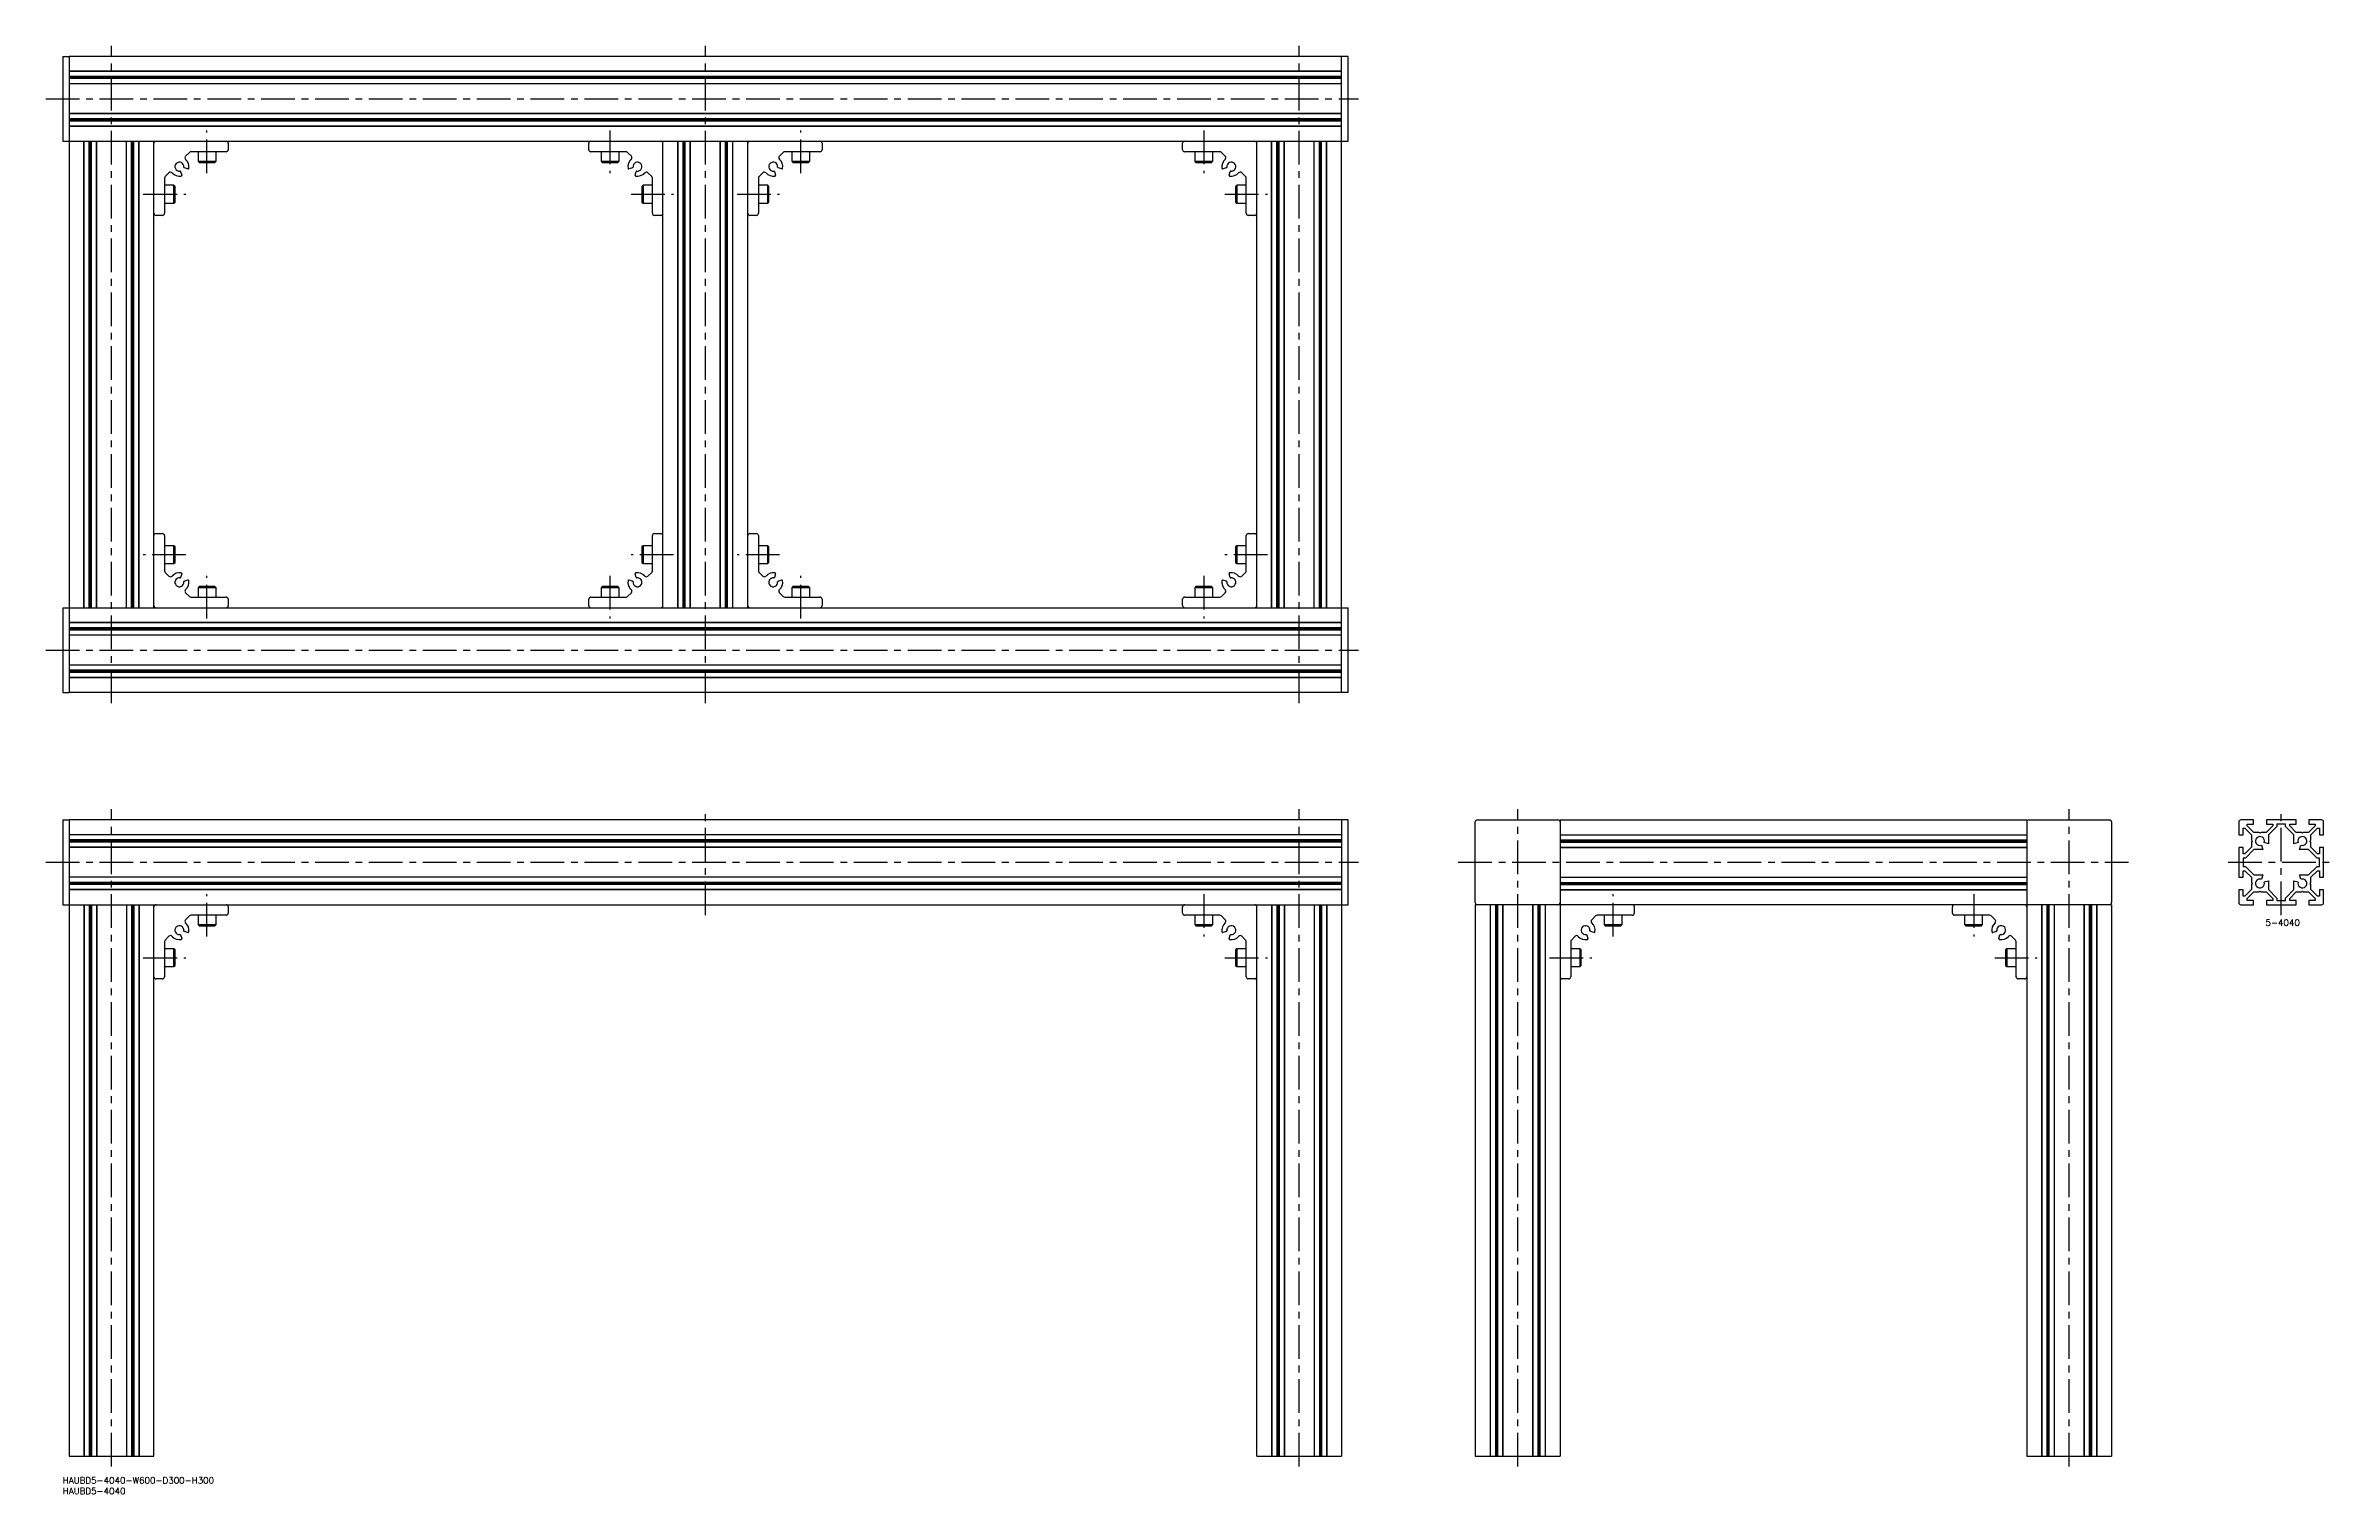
# Model space of a CAD drawing. Extents: x -8 to 1071, y -8 to 675.
import ezdxf

# ---------------------------------------------------------------- set-up
doc = ezdxf.new("R2010")
doc.units = 0
doc.header["$LTSCALE"] = 0.5
doc.linetypes.add('CENTER', pattern=[50.8, 31.75, -6.35, 6.35, -6.35])
for name, color, linetype in [('MSM_CENTER', 1, 'CENTER'), ('MSM_CONTINUOUS', 7, 'CONTINUOUS'), ('MSM_PART_NUMBER', 7, 'CONTINUOUS')]:
    doc.layers.add(name, color=color, linetype=linetype)
doc.styles.get("Standard").update_dxf_attribs({"font": 'txt.shx', "height": 3, "bigfont": 'bigfont.shx'})

# ---------------------------------------------------------------- blocks, each defined once
blk = doc.blocks.new('*U8')
at = {"layer": 'MSM_PART_NUMBER'}
blk.add_text('HAUBD5-4040-W600-D300-H300', height=3, dxfattribs=at).set_placement((0, -3))
blk = doc.blocks.new('*U9')
at = {"layer": 'MSM_PART_NUMBER'}
blk.add_text('HAUBD5-4040', height=3, dxfattribs=at).set_placement((0, -8))
blk = doc.blocks.new('*U10')
at = {"layer": 'MSM_PART_NUMBER'}
blk.add_text('5-4040', height=3, dxfattribs=at).set_placement((1038.6, 260))

msp = doc.modelspace()

# ---------------------------------------------------------------- linework, layer by layer
at = {"layer": 'MSM_CENTER'}
for p, q in [((23, 365), (23, 675)), ((303, 365), (303, 675)), ((583, 365), (583, 675)), ((-8, 650), (611, 650)), ((68, 615), (68, 635)), ((258, 635), (258, 615)), ((348, 615), (348, 635)), ((538, 635), (538, 615)), ((38, 605), (58, 605)), ((268, 605), (288, 605)), ((318, 605), (338, 605)), ((548, 605), (568, 605)), ((58, 435), (38, 435)), ((288, 435), (268, 435)), ((338, 435), (318, 435)), ((568, 435), (548, 435)), ((68, 405), (68, 425)), ((258, 425), (258, 405)), ((348, 405), (348, 425)), ((538, 425), (538, 405)), ((-8, 390), (611, 390)), ((23, 5), (23, 315)), ((303, 265), (303, 315)), ((583, 5), (583, 315)), ((686, 5), (686, 315)), ((946, 5), (946, 315)), ((1046, 265), (1046, 315)), ((-8, 290), (611, 290)), ((658, 290), (974, 290)), ((1021, 290), (1071, 290)), ((68, 255), (68, 275)), ((538, 275), (538, 255)), ((731, 255), (731, 275)), ((901, 275), (901, 255)), ((38, 245), (58, 245)), ((548, 245), (568, 245)), ((701, 245), (721, 245)), ((911, 245), (931, 245))]:
    msp.add_line(p, q, dxfattribs=at)
at = {"layer": 'MSM_CONTINUOUS'}
for p, q in [((0, 670), (3, 670)), ((0, 670), (0, 630)), ((3, 670), (3, 370)), ((606, 670), (3, 670)), ((603, 370), (603, 670)), ((606, 630), (606, 670)), ((603, 663), (3, 663)), ((603, 662.9), (3, 662.9)), ((603, 660.5), (3, 660.5)), ((603, 660), (3, 660)), ((603, 659.5), (3, 659.5)), ((603, 657.1), (3, 657.1)), ((603, 657), (3, 657)), ((603, 643), (3, 643)), ((603, 642.9), (3, 642.9)), ((603, 640.5), (3, 640.5)), ((603, 640), (3, 640)), ((603, 639.5), (3, 639.5)), ((603, 637.1), (3, 637.1)), ((603, 637), (3, 637)), ((0, 630), (606, 630)), ((10, 410), (10, 630)), ((10.1, 410), (10.1, 630)), ((12.5, 410), (12.5, 630)), ((13, 410), (13, 630)), ((13.5, 410), (13.5, 630)), ((15.9, 410), (15.9, 630)), ((16, 410), (16, 630)), ((30, 410), (30, 630)), ((30.1, 410), (30.1, 630)), ((32.5, 410), (32.5, 630)), ((33, 410), (33, 630)), ((33.5, 410), (33.5, 630)), ((35.9, 410), (35.9, 630)), ((36, 410), (36, 630)), ((43, 410), (43, 630)), ((78, 629), (78, 626)), ((248, 626), (248, 629)), ((283, 410), (283, 630)), ((290, 410), (290, 630)), ((290.1, 410), (290.1, 630)), ((292.5, 410), (292.5, 630)), ((293, 410), (293, 630)), ((293.5, 410), (293.5, 630)), ((295.9, 410), (295.9, 630)), ((296, 410), (296, 630)), ((310, 410), (310, 630)), ((310.1, 410), (310.1, 630)), ((312.5, 410), (312.5, 630)), ((313, 410), (313, 630)), ((313.5, 410), (313.5, 630)), ((315.9, 410), (315.9, 630)), ((316, 410), (316, 630)), ((323, 410), (323, 630)), ((358, 629), (358, 626)), ((528, 626), (528, 629)), ((563, 410), (563, 630)), ((570, 410), (570, 630)), ((570.1, 410), (570.1, 630)), ((572.5, 410), (572.5, 630)), ((573, 410), (573, 630)), ((573.5, 410), (573.5, 630)), ((575.9, 410), (575.9, 630)), ((576, 410), (576, 630)), ((590, 410), (590, 630)), ((590.1, 410), (590.1, 630)), ((592.5, 410), (592.5, 630)), ((593, 410), (593, 630)), ((593.5, 410), (593.5, 630)), ((595.9, 410), (595.9, 630)), ((596, 410), (596, 630)), ((50.1, 615.1), (48.3, 613.3)), ((55.6, 615.7), (56.1, 614)), ((59, 616.9), (57.3, 617.4)), ((59.7, 624.7), (57.9, 622.9)), ((77, 625), (60.4, 625)), ((63.8, 625), (63.8, 620.6)), ((63.8, 620.6), (64.3, 620)), ((63.8, 620.6), (72.3, 620.6)), ((64.3, 620), (71.7, 620)), ((71.7, 620), (72.3, 620.6)), ((72.3, 620.6), (72.3, 625)), ((265.6, 625), (249, 625)), ((253.8, 625), (253.8, 620.6)), ((253.8, 620.6), (254.3, 620)), ((253.8, 620.6), (262.3, 620.6)), ((254.3, 620), (261.7, 620)), ((261.7, 620), (262.3, 620.6)), ((262.3, 620.6), (262.3, 625)), ((268.1, 622.9), (266.3, 624.7)), ((268.7, 617.4), (267, 616.9)), ((269.9, 614), (270.4, 615.7)), ((277.7, 613.3), (275.9, 615.1)), ((330.1, 615.1), (328.3, 613.3)), ((335.6, 615.7), (336.1, 614)), ((339, 616.9), (337.3, 617.4)), ((339.7, 624.7), (337.9, 622.9)), ((357, 625), (340.4, 625)), ((343.8, 625), (343.8, 620.6)), ((343.8, 620.6), (344.3, 620)), ((343.8, 620.6), (352.3, 620.6)), ((344.3, 620), (351.7, 620)), ((351.7, 620), (352.3, 620.6)), ((352.3, 620.6), (352.3, 625)), ((545.6, 625), (529, 625)), ((533.8, 625), (533.8, 620.6)), ((533.8, 620.6), (534.3, 620)), ((533.8, 620.6), (542.2, 620.6)), ((534.3, 620), (541.7, 620)), ((541.7, 620), (542.2, 620.6)), ((542.2, 620.6), (542.2, 625)), ((548.1, 622.9), (546.3, 624.7)), ((548.7, 617.4), (547, 616.9)), ((549.9, 614), (550.4, 615.7)), ((557.7, 613.3), (555.9, 615.1)), ((48, 612.6), (48, 596)), ((52.4, 609.2), (48, 609.2)), ((53, 608.7), (52.4, 609.2)), ((52.4, 600.8), (52.4, 609.2)), ((53, 601.3), (53, 608.7)), ((273.6, 609.2), (273, 608.7)), ((273, 608.7), (273, 601.3)), ((278, 609.2), (273.6, 609.2)), ((273.6, 609.2), (273.6, 600.8)), ((278, 596), (278, 612.6)), ((328, 612.6), (328, 596)), ((332.4, 609.2), (328, 609.2)), ((333, 608.7), (332.4, 609.2)), ((332.4, 600.8), (332.4, 609.2)), ((333, 601.3), (333, 608.7)), ((553.6, 609.2), (553, 608.7)), ((553, 608.7), (553, 601.3)), ((558, 609.2), (553.6, 609.2)), ((553.6, 609.2), (553.6, 600.8)), ((558, 596), (558, 612.6)), ((47, 595), (44, 595)), ((48, 600.8), (52.4, 600.8)), ((52.4, 600.8), (53, 601.3)), ((273, 601.3), (273.6, 600.8)), ((273.6, 600.8), (278, 600.8)), ((282, 595), (279, 595)), ((327, 595), (324, 595)), ((328, 600.8), (332.4, 600.8)), ((332.4, 600.8), (333, 601.3)), ((553, 601.3), (553.6, 600.8)), ((553.6, 600.8), (558, 600.8)), ((562, 595), (559, 595)), ((44, 445), (47, 445)), ((48, 444), (48, 427.4)), ((278, 427.4), (278, 444)), ((279, 445), (282, 445)), ((324, 445), (327, 445)), ((328, 444), (328, 427.4)), ((558, 427.4), (558, 444)), ((559, 445), (562, 445)), ((52.4, 439.2), (48, 439.2)), ((53, 438.7), (52.4, 439.2)), ((52.4, 430.8), (52.4, 439.2)), ((53, 431.3), (53, 438.7)), ((273.6, 439.2), (273, 438.7)), ((273, 438.7), (273, 431.3)), ((278, 439.2), (273.6, 439.2)), ((273.6, 439.2), (273.6, 430.8)), ((332.4, 439.2), (328, 439.2)), ((333, 438.7), (332.4, 439.2)), ((332.4, 430.8), (332.4, 439.2)), ((333, 431.3), (333, 438.7)), ((553.6, 439.2), (553, 438.7)), ((553, 438.7), (553, 431.3)), ((558, 439.2), (553.6, 439.2)), ((553.6, 439.2), (553.6, 430.8)), ((48, 430.8), (52.4, 430.8)), ((48.3, 426.7), (50.1, 424.9)), ((52.4, 430.8), (53, 431.3)), ((56.1, 426), (55.6, 424.3)), ((57.3, 422.6), (59, 423.1)), ((267, 423.1), (268.7, 422.6)), ((270.4, 424.3), (269.9, 426)), ((273, 431.3), (273.6, 430.8)), ((273.6, 430.8), (278, 430.8)), ((275.9, 424.9), (277.7, 426.7)), ((328, 430.8), (332.4, 430.8)), ((328.3, 426.7), (330.1, 424.9)), ((332.4, 430.8), (333, 431.3)), ((336.1, 426), (335.6, 424.3)), ((337.3, 422.6), (339, 423.1)), ((547, 423.1), (548.7, 422.6)), ((550.4, 424.3), (549.9, 426)), ((553, 431.3), (553.6, 430.8)), ((553.6, 430.8), (558, 430.8)), ((555.9, 424.9), (557.7, 426.7)), ((57.9, 417.1), (59.7, 415.3)), ((60.4, 415), (77, 415)), ((64.3, 420), (63.8, 419.4)), ((63.8, 419.4), (63.8, 415)), ((72.3, 419.4), (63.8, 419.4)), ((71.7, 420), (64.3, 420)), ((72.3, 419.4), (71.7, 420)), ((72.3, 415), (72.3, 419.4)), ((78, 414), (78, 411)), ((248, 411), (248, 414)), ((249, 415), (265.6, 415)), ((254.3, 420), (253.8, 419.4)), ((253.8, 419.4), (253.8, 415)), ((262.3, 419.4), (253.8, 419.4)), ((261.7, 420), (254.3, 420)), ((262.3, 419.4), (261.7, 420)), ((262.3, 415), (262.3, 419.4)), ((266.3, 415.3), (268.1, 417.1)), ((337.9, 417.1), (339.7, 415.3)), ((340.4, 415), (357, 415)), ((344.3, 420), (343.8, 419.4)), ((343.8, 419.4), (343.8, 415)), ((352.3, 419.4), (343.8, 419.4)), ((351.7, 420), (344.3, 420)), ((352.3, 419.4), (351.7, 420)), ((352.3, 415), (352.3, 419.4)), ((358, 414), (358, 411)), ((528, 411), (528, 414)), ((529, 415), (545.6, 415)), ((534.3, 420), (533.8, 419.4)), ((533.8, 419.4), (533.8, 415)), ((542.2, 419.4), (533.8, 419.4)), ((541.7, 420), (534.3, 420)), ((542.2, 419.4), (541.7, 420)), ((542.2, 415), (542.2, 419.4)), ((546.3, 415.3), (548.1, 417.1)), ((0, 410), (606, 410)), ((0, 410), (0, 370)), ((603, 403), (3, 403)), ((603, 402.9), (3, 402.9)), ((603, 400.5), (3, 400.5)), ((603, 400), (3, 400)), ((603, 399.5), (3, 399.5)), ((606, 370), (606, 410)), ((603, 397.1), (3, 397.1)), ((603, 397), (3, 397)), ((603, 383), (3, 383)), ((603, 382.9), (3, 382.9)), ((603, 380.5), (3, 380.5)), ((603, 380), (3, 380)), ((603, 379.5), (3, 379.5)), ((0, 370), (3, 370)), ((603, 377.1), (3, 377.1)), ((603, 377), (3, 377)), ((606, 370), (3, 370)), ((0, 310), (3, 310)), ((0, 310), (0, 270)), ((606, 310), (3, 310)), ((3, 310), (3, 10)), ((603, 303), (3, 303)), ((603, 302.9), (3, 302.9)), ((603, 310), (603, 10)), ((606, 270), (606, 310)), ((666, 271), (666, 309)), ((667, 310), (705, 310)), ((706, 310), (706, 10)), ((706, 310), (926, 310)), ((706, 303), (926, 303)), ((706, 302.9), (926, 302.9)), ((926, 310), (926, 10)), ((927, 310), (965, 310)), ((966, 309), (966, 271)), ((1026, 309), (1026, 303)), ((1026, 303), (1028, 303)), ((1033, 310), (1027, 310)), ((1028, 303), (1028, 306)), ((1028, 306), (1028.9, 306)), ((1028.9, 306), (1032, 302.9)), ((1030, 307.1), (1030, 308)), ((1030, 308), (1033, 308)), ((1033.1, 304), (1030, 307.1)), ((1032, 302.9), (1032, 300.5)), ((1033, 308), (1033, 310)), ((1035.5, 304), (1033.1, 304)), ((1036, 303.7), (1035.5, 304)), ((1036.5, 304), (1036, 303.7)), ((1038.9, 304), (1036.5, 304)), ((1042, 307.1), (1038.9, 304)), ((1053, 310), (1039, 310)), ((1039, 310), (1039, 308)), ((1039, 308), (1042, 308)), ((1044, 306.9), (1040, 302.9)), ((1040, 302.9), (1040, 298.7)), ((1042, 308), (1042, 307.1)), ((1044, 308), (1044, 306.9)), ((1048, 308), (1044, 308)), ((1048, 306.9), (1048, 308)), ((1052, 302.9), (1048, 306.9)), ((1050, 307.1), (1050, 308)), ((1050, 308), (1053, 308)), ((1053.1, 304), (1050, 307.1)), ((1052, 298.7), (1052, 302.9)), ((1053, 308), (1053, 310)), ((1055.5, 304), (1053.1, 304)), ((1056, 303.7), (1055.5, 304)), ((1056.5, 304), (1056, 303.7)), ((1058.9, 304), (1056.5, 304)), ((1062, 307.1), (1058.9, 304)), ((1059, 310), (1059, 308)), ((1065, 310), (1059, 310)), ((1059, 308), (1062, 308)), ((1060, 302.9), (1063.1, 306)), ((1060, 300.5), (1060, 302.9)), ((1062, 308), (1062, 307.1)), ((1063.1, 306), (1064, 306)), ((1064, 306), (1064, 303)), ((1064, 303), (1066, 303)), ((1066, 303), (1066, 309)), ((603, 300.5), (3, 300.5)), ((603, 300), (3, 300)), ((603, 299.5), (3, 299.5)), ((603, 297.1), (3, 297.1)), ((603, 297), (3, 297)), ((706, 300.5), (926, 300.5)), ((706, 300), (926, 300)), ((706, 299.5), (926, 299.5)), ((706, 297.1), (926, 297.1)), ((706, 297), (926, 297)), ((1028, 297), (1026, 297)), ((1026, 297), (1026, 283)), ((1028, 294), (1028, 297)), ((1028.9, 294), (1028, 294)), ((1029.1, 292), (1028, 292)), ((1028, 292), (1028, 288)), ((1032, 297.1), (1028.9, 294)), ((1033.1, 296), (1029.1, 292)), ((1032, 300.5), (1032.3, 300)), ((1032.3, 300), (1032, 299.5)), ((1032, 299.5), (1032, 297.1)), ((1037.3, 296), (1033.1, 296)), ((1036.7, 298), (1037.3, 296)), ((1040, 298.7), (1038, 299.3)), ((1054, 299.3), (1052, 298.7)), ((1054.7, 296), (1055.3, 298)), ((1058.9, 296), (1054.7, 296)), ((1062.9, 292), (1058.9, 296)), ((1059.7, 300), (1060, 300.5)), ((1060, 299.5), (1059.7, 300)), ((1060, 297.1), (1060, 299.5)), ((1063.1, 294), (1060, 297.1)), ((1064, 292), (1062.9, 292)), ((1064, 294), (1063.1, 294)), ((1066, 297), (1064, 297)), ((1064, 297), (1064, 294)), ((1064, 288), (1064, 292)), ((1066, 283), (1066, 297)), ((603, 283), (3, 283)), ((603, 282.9), (3, 282.9)), ((706, 283), (926, 283)), ((706, 282.9), (926, 282.9)), ((1026, 283), (1028, 283)), ((1028, 288), (1029.1, 288)), ((1028, 283), (1028, 286)), ((1028, 286), (1028.9, 286)), ((1028.9, 286), (1032, 282.9)), ((1029.1, 288), (1033.1, 284)), ((1032, 282.9), (1032, 280.5)), ((1033.1, 284), (1037.3, 284)), ((1037.3, 284), (1036.7, 282)), ((1038, 280.7), (1040, 281.3)), ((1040, 281.3), (1040, 277.1)), ((1052, 281.3), (1054, 280.7)), ((1052, 277.1), (1052, 281.3)), ((1054.7, 284), (1058.9, 284)), ((1055.3, 282), (1054.7, 284)), ((1058.9, 284), (1062.9, 288)), ((1060, 282.9), (1063.1, 286)), ((1060, 280.5), (1060, 282.9)), ((1062.9, 288), (1064, 288)), ((1063.1, 286), (1064, 286)), ((1064, 286), (1064, 283)), ((1064, 283), (1066, 283)), ((0, 270), (606, 270)), ((603, 280.5), (3, 280.5)), ((603, 280), (3, 280)), ((603, 279.5), (3, 279.5)), ((603, 277.1), (3, 277.1)), ((603, 277), (3, 277)), ((10, 270), (10, 10)), ((10.1, 270), (10.1, 10)), ((12.5, 270), (12.5, 10)), ((13, 270), (13, 10)), ((13.5, 270), (13.5, 10)), ((15.9, 270), (15.9, 10)), ((16, 270), (16, 10)), ((30, 270), (30, 10)), ((30.1, 270), (30.1, 10)), ((32.5, 270), (32.5, 10)), ((33, 270), (33, 10)), ((33.5, 270), (33.5, 10)), ((35.9, 270), (35.9, 10)), ((36, 270), (36, 10)), ((43, 10), (43, 270)), ((563, 10), (563, 270)), ((570, 270), (570, 10)), ((570.1, 270), (570.1, 10)), ((572.5, 270), (572.5, 10)), ((573, 270), (573, 10)), ((573.5, 270), (573.5, 10)), ((575.9, 270), (575.9, 10)), ((576, 270), (576, 10)), ((590, 270), (590, 10)), ((590.1, 270), (590.1, 10)), ((592.5, 270), (592.5, 10)), ((593, 270), (593, 10)), ((593.5, 270), (593.5, 10)), ((595.9, 270), (595.9, 10)), ((596, 270), (596, 10)), ((966, 270), (666, 270)), ((666, 270), (666, 10)), ((673, 270), (673, 10)), ((673.1, 270), (673.1, 10)), ((675.5, 270), (675.5, 10)), ((676, 270), (676, 10)), ((676.5, 270), (676.5, 10)), ((678.9, 270), (678.9, 10)), ((679, 270), (679, 10)), ((693, 270), (693, 10)), ((693.1, 270), (693.1, 10)), ((695.5, 270), (695.5, 10)), ((696, 270), (696, 10)), ((696.5, 270), (696.5, 10)), ((698.9, 270), (698.9, 10)), ((699, 270), (699, 10)), ((706, 280.5), (926, 280.5)), ((706, 280), (926, 280)), ((706, 279.5), (926, 279.5)), ((706, 277.1), (926, 277.1)), ((706, 277), (926, 277)), ((933, 270), (933, 10)), ((933.1, 270), (933.1, 10)), ((935.5, 270), (935.5, 10)), ((936, 270), (936, 10)), ((936.5, 270), (936.5, 10)), ((938.9, 270), (938.9, 10)), ((939, 270), (939, 10)), ((953, 270), (953, 10)), ((953.1, 270), (953.1, 10)), ((955.5, 270), (955.5, 10)), ((956, 270), (956, 10)), ((956.5, 270), (956.5, 10)), ((958.9, 270), (958.9, 10)), ((959, 270), (959, 10)), ((966, 270), (966, 10)), ((1028, 277), (1026, 277)), ((1026, 277), (1026, 271)), ((1027, 270), (1033, 270)), ((1028, 274), (1028, 277)), ((1028.9, 274), (1028, 274)), ((1032, 277.1), (1028.9, 274)), ((1030, 272.9), (1033.1, 276)), ((1030, 272), (1030, 272.9)), ((1033, 272), (1030, 272)), ((1032, 280.5), (1032.3, 280)), ((1032.3, 280), (1032, 279.5)), ((1032, 279.5), (1032, 277.1)), ((1033, 270), (1033, 272)), ((1033.1, 276), (1035.5, 276)), ((1035.5, 276), (1036, 276.3)), ((1036, 276.3), (1036.5, 276)), ((1036.5, 276), (1038.9, 276)), ((1038.9, 276), (1042, 272.9)), ((1042, 272), (1039, 272)), ((1039, 272), (1039, 270)), ((1039, 270), (1053, 270)), ((1040, 277.1), (1044, 273.1)), ((1042, 272.9), (1042, 272)), ((1044, 273.1), (1044, 272)), ((1044, 272), (1048, 272)), ((1048, 273.1), (1052, 277.1)), ((1048, 272), (1048, 273.1)), ((1050, 272.9), (1053.1, 276)), ((1050, 272), (1050, 272.9)), ((1053, 272), (1050, 272)), ((1053, 270), (1053, 272)), ((1053.1, 276), (1055.5, 276)), ((1055.5, 276), (1056, 276.3)), ((1056, 276.3), (1056.5, 276)), ((1056.5, 276), (1058.9, 276)), ((1058.9, 276), (1062, 272.9)), ((1062, 272), (1059, 272)), ((1059, 272), (1059, 270)), ((1059, 270), (1065, 270)), ((1059.7, 280), (1060, 280.5)), ((1060, 279.5), (1059.7, 280)), ((1060, 277.1), (1060, 279.5)), ((1063.1, 274), (1060, 277.1)), ((1062, 272.9), (1062, 272)), ((1064, 274), (1063.1, 274)), ((1066, 277), (1064, 277)), ((1064, 277), (1064, 274)), ((1066, 271), (1066, 277)), ((59.7, 264.7), (57.9, 262.9)), ((77, 265), (60.4, 265)), ((63.8, 265), (63.8, 260.6)), ((63.8, 260.6), (64.3, 260)), ((63.8, 260.6), (72.3, 260.6)), ((64.3, 260), (71.7, 260)), ((71.7, 260), (72.3, 260.6)), ((72.3, 260.6), (72.3, 265)), ((78, 269), (78, 266)), ((528, 266), (528, 269)), ((545.6, 265), (529, 265)), ((533.8, 265), (533.8, 260.6)), ((533.8, 260.6), (534.3, 260)), ((533.8, 260.6), (542.2, 260.6)), ((534.3, 260), (541.7, 260)), ((541.7, 260), (542.2, 260.6)), ((542.2, 260.6), (542.2, 265)), ((548.1, 262.9), (546.3, 264.7)), ((722.7, 264.7), (720.9, 262.9)), ((740, 265), (723.4, 265)), ((726.8, 265), (726.8, 260.6)), ((726.8, 260.6), (727.3, 260)), ((726.8, 260.6), (735.2, 260.6)), ((727.3, 260), (734.7, 260)), ((734.7, 260), (735.2, 260.6)), ((735.2, 260.6), (735.2, 265)), ((741, 269), (741, 266)), ((891, 266), (891, 269)), ((908.6, 265), (892, 265)), ((896.7, 265), (896.7, 260.6)), ((896.7, 260.6), (897.3, 260)), ((896.7, 260.6), (905.2, 260.6)), ((897.3, 260), (904.7, 260)), ((904.7, 260), (905.2, 260.6)), ((905.2, 260.6), (905.2, 265)), ((911.1, 262.9), (909.3, 264.7)), ((48, 252.6), (48, 236)), ((52.4, 249.2), (48, 249.2)), ((50.1, 255.1), (48.3, 253.3)), ((53, 248.7), (52.4, 249.2)), ((52.4, 240.8), (52.4, 249.2)), ((53, 241.3), (53, 248.7)), ((55.6, 255.7), (56.1, 254)), ((59, 256.9), (57.3, 257.4)), ((548.7, 257.4), (547, 256.9)), ((549.9, 254), (550.4, 255.7)), ((553.6, 249.2), (553, 248.7)), ((553, 248.7), (553, 241.3)), ((558, 249.2), (553.6, 249.2)), ((553.6, 249.2), (553.6, 240.8)), ((557.7, 253.3), (555.9, 255.1)), ((558, 236), (558, 252.6)), ((711, 252.6), (711, 236)), ((715.4, 249.2), (711, 249.2)), ((713.1, 255.1), (711.3, 253.3)), ((716, 248.7), (715.4, 249.2)), ((715.4, 240.8), (715.4, 249.2)), ((716, 241.3), (716, 248.7)), ((718.6, 255.7), (719.1, 254)), ((722, 256.9), (720.3, 257.4)), ((911.7, 257.4), (910, 256.9)), ((912.9, 254), (913.4, 255.7)), ((916.6, 249.2), (916, 248.7)), ((916, 248.7), (916, 241.3)), ((921, 249.2), (916.6, 249.2)), ((916.6, 249.2), (916.6, 240.8)), ((920.7, 253.3), (918.9, 255.1)), ((921, 236), (921, 252.6)), ((48, 240.8), (52.4, 240.8)), ((52.4, 240.8), (53, 241.3)), ((553, 241.3), (553.6, 240.8)), ((553.6, 240.8), (558, 240.8)), ((711, 240.8), (715.4, 240.8)), ((715.4, 240.8), (716, 241.3)), ((916, 241.3), (916.6, 240.8)), ((916.6, 240.8), (921, 240.8)), ((47, 235), (44, 235)), ((562, 235), (559, 235)), ((710, 235), (707, 235)), ((925, 235), (922, 235)), ((3, 10), (43, 10)), ((563, 10), (603, 10)), ((666, 10), (706, 10)), ((926, 10), (966, 10))]:
    msp.add_line(p, q, dxfattribs=at)
for centre, radius, start, end in [((44, 629), 1, 90, 180), ((77, 629), 1, 0, 90), ((77, 626), 1, 270, 0), ((249, 629), 1, 90, 180), ((249, 626), 1, 180, 270), ((282, 629), 1, 0, 90), ((324, 629), 1, 90, 180), ((357, 629), 1, 0, 90), ((357, 626), 1, 270, 0), ((529, 629), 1, 90, 180), ((529, 626), 1, 180, 270), ((562, 629), 1, 0, 90), ((50.8, 614.4), 1, 40.6809, 135), ((55, 618), 4.5, 220.6809, 280.904), ((55, 618), 2.1, 352.1808, 277.8192), ((55.3, 615.6), 0.3, 15, 97.8192), ((57.4, 617.7), 0.3, 172.1808, 255), ((58.6, 622.2), 1, 135, 229.3191), ((55, 618), 4.5, 349.096, 49.3191), ((59.1, 617.2), 0.3, 255, 349.0961), ((60.4, 624), 1, 90, 135), ((265.6, 624), 1, 45, 90), ((271, 618), 4.5, 130.6809, 190.904), ((266.9, 617.2), 0.3, 190.904, 285), ((267.4, 622.2), 1, 310.6809, 45), ((268.6, 617.7), 0.3, 285, 7.8192), ((271, 618), 2.1, 262.1808, 187.8192), ((271, 618), 4.5, 259.096, 319.3191), ((270.7, 615.6), 0.3, 82.1808, 165), ((275.2, 614.4), 1, 45, 139.3191), ((330.8, 614.4), 1, 40.6809, 135), ((335, 618), 4.5, 220.6809, 280.904), ((335, 618), 2.1, 352.1808, 277.8192), ((335.3, 615.6), 0.3, 15, 97.8192), ((337.4, 617.7), 0.3, 172.1808, 255), ((338.6, 622.2), 1, 135, 229.3191), ((335, 618), 4.5, 349.096, 49.3191), ((339.1, 617.2), 0.3, 255, 349.0961), ((340.4, 624), 1, 90, 135), ((545.6, 624), 1, 45, 90), ((551, 618), 4.5, 130.6809, 190.904), ((546.9, 617.2), 0.3, 190.904, 285), ((547.4, 622.2), 1, 310.6809, 45), ((548.6, 617.7), 0.3, 285, 7.8192), ((551, 618), 2.1, 262.1808, 187.8192), ((551, 618), 4.5, 259.096, 319.3191), ((550.7, 615.6), 0.3, 82.1808, 165), ((555.2, 614.4), 1, 45, 139.3191), ((49, 612.6), 1, 135, 180), ((55.8, 613.9), 0.3, 280.904, 15), ((270.2, 613.9), 0.3, 165, 259.0961), ((277, 612.6), 1, 0, 45), ((329, 612.6), 1, 135, 180), ((335.8, 613.9), 0.3, 280.904, 15), ((550.2, 613.9), 0.3, 165, 259.0961), ((557, 612.6), 1, 0, 45), ((44, 596), 1, 180, 270), ((47, 596), 1, 270, 0), ((279, 596), 1, 180, 270), ((282, 596), 1, 270, 0), ((324, 596), 1, 180, 270), ((327, 596), 1, 270, 0), ((559, 596), 1, 180, 270), ((562, 596), 1, 270, 0), ((44, 444), 1, 90, 180), ((47, 444), 1, 0, 90), ((279, 444), 1, 90, 180), ((282, 444), 1, 0, 90), ((324, 444), 1, 90, 180), ((327, 444), 1, 0, 90), ((559, 444), 1, 90, 180), ((562, 444), 1, 0, 90), ((49, 427.4), 1, 180, 225), ((50.8, 425.6), 1, 225, 319.3191), ((55, 422), 4.5, 79.096, 139.3191), ((55, 422), 2.1, 82.1808, 7.8192), ((55.3, 424.4), 0.3, 262.1808, 345), ((55.8, 426.1), 0.3, 345, 79.0961), ((57.4, 422.3), 0.3, 105, 187.8192), ((55, 422), 4.5, 310.6809, 10.904), ((59.1, 422.8), 0.3, 10.904, 105), ((271, 422), 4.5, 169.096, 229.3191), ((266.9, 422.8), 0.3, 75, 169.0961), ((268.6, 422.3), 0.3, 352.1808, 75), ((271, 422), 2.1, 172.1808, 97.8192), ((270.2, 426.1), 0.3, 100.904, 195), ((271, 422), 4.5, 40.6809, 100.904), ((270.7, 424.4), 0.3, 195, 277.8192), ((275.2, 425.6), 1, 220.6809, 315), ((277, 427.4), 1, 315, 0), ((329, 427.4), 1, 180, 225), ((330.8, 425.6), 1, 225, 319.3191), ((335, 422), 4.5, 79.096, 139.3191), ((335, 422), 2.1, 82.1808, 7.8192), ((335.3, 424.4), 0.3, 262.1808, 345), ((335.8, 426.1), 0.3, 345, 79.0961), ((337.4, 422.3), 0.3, 105, 187.8192), ((335, 422), 4.5, 310.6809, 10.904), ((339.1, 422.8), 0.3, 10.904, 105), ((551, 422), 4.5, 169.096, 229.3191), ((546.9, 422.8), 0.3, 75, 169.0961), ((548.6, 422.3), 0.3, 352.1808, 75), ((551, 422), 2.1, 172.1808, 97.8192), ((550.2, 426.1), 0.3, 100.904, 195), ((551, 422), 4.5, 40.6809, 100.904), ((550.7, 424.4), 0.3, 195, 277.8192), ((555.2, 425.6), 1, 220.6809, 315), ((557, 427.4), 1, 315, 0), ((44, 411), 1, 180, 270), ((58.6, 417.8), 1, 130.6809, 225), ((60.4, 416), 1, 225, 270), ((77, 414), 1, 0, 90), ((77, 411), 1, 270, 0), ((249, 414), 1, 90, 180), ((249, 411), 1, 180, 270), ((265.6, 416), 1, 270, 315), ((267.4, 417.8), 1, 315, 49.3191), ((282, 411), 1, 270, 0), ((324, 411), 1, 180, 270), ((338.6, 417.8), 1, 130.6809, 225), ((340.4, 416), 1, 225, 270), ((357, 414), 1, 0, 90), ((357, 411), 1, 270, 0), ((529, 414), 1, 90, 180), ((529, 411), 1, 180, 270), ((545.6, 416), 1, 270, 315), ((547.4, 417.8), 1, 315, 49.3191), ((562, 411), 1, 270, 0), ((667, 309), 1, 90, 180), ((705, 309), 1, 0, 90), ((927, 309), 1, 90, 180), ((965, 309), 1, 0, 90), ((1027, 309), 1, 90, 180), ((1065, 309), 1, 0, 90), ((1036, 300), 2.1, 341.565, 288.435), ((1056, 300), 2.1, 251.565, 198.435), ((1036, 280), 2.1, 71.565, 18.435), ((1056, 280), 2.1, 161.565, 108.435), ((44, 269), 1, 90, 180), ((77, 269), 1, 0, 90), ((529, 269), 1, 90, 180), ((562, 269), 1, 0, 90), ((667, 271), 1, 180, 270), ((705, 271), 1, 270, 0), ((707, 269), 1, 90, 180), ((740, 269), 1, 0, 90), ((892, 269), 1, 90, 180), ((925, 269), 1, 0, 90), ((927, 271), 1, 180, 270), ((965, 271), 1, 270, 0), ((1027, 271), 1, 180, 270), ((1065, 271), 1, 270, 0), ((55, 258), 2.1, 352.1808, 277.8192), ((58.6, 262.2), 1, 135, 229.3191), ((55, 258), 4.5, 349.096, 49.3191), ((60.4, 264), 1, 90, 135), ((77, 266), 1, 270, 0), ((529, 266), 1, 180, 270), ((545.6, 264), 1, 45, 90), ((551, 258), 4.5, 130.6809, 190.904), ((547.4, 262.2), 1, 310.6809, 45), ((551, 258), 2.1, 262.1808, 187.8192), ((718, 258), 2.1, 352.1808, 277.8192), ((721.6, 262.2), 1, 135, 229.3191), ((718, 258), 4.5, 349.096, 49.3191), ((723.4, 264), 1, 90, 135), ((740, 266), 1, 270, 0), ((892, 266), 1, 180, 270), ((908.6, 264), 1, 45, 90), ((914, 258), 4.5, 130.6809, 190.904), ((910.4, 262.2), 1, 310.6809, 45), ((914, 258), 2.1, 262.1808, 187.8192), ((49, 252.6), 1, 135, 180), ((50.8, 254.4), 1, 40.6809, 135), ((55, 258), 4.5, 220.6809, 280.904), ((55.3, 255.6), 0.3, 15, 97.8192), ((55.8, 253.9), 0.3, 280.904, 15), ((57.4, 257.7), 0.3, 172.1808, 255), ((59.1, 257.2), 0.3, 255, 349.0961), ((546.9, 257.2), 0.3, 190.904, 285), ((548.6, 257.7), 0.3, 285, 7.8192), ((550.2, 253.9), 0.3, 165, 259.0961), ((551, 258), 4.5, 259.096, 319.3191), ((550.7, 255.6), 0.3, 82.1808, 165), ((555.2, 254.4), 1, 45, 139.3191), ((557, 252.6), 1, 0, 45), ((712, 252.6), 1, 135, 180), ((713.8, 254.4), 1, 40.6809, 135), ((718, 258), 4.5, 220.6809, 280.904), ((718.3, 255.6), 0.3, 15, 97.8192), ((718.8, 253.9), 0.3, 280.904, 15), ((720.4, 257.7), 0.3, 172.1808, 255), ((722.1, 257.2), 0.3, 255, 349.0961), ((909.9, 257.2), 0.3, 190.904, 285), ((911.6, 257.7), 0.3, 285, 7.8192), ((913.2, 253.9), 0.3, 165, 259.0961), ((914, 258), 4.5, 259.096, 319.3191), ((913.7, 255.6), 0.3, 82.1808, 165), ((918.2, 254.4), 1, 45, 139.3191), ((920, 252.6), 1, 0, 45), ((44, 236), 1, 180, 270), ((47, 236), 1, 270, 0), ((559, 236), 1, 180, 270), ((562, 236), 1, 270, 0), ((707, 236), 1, 180, 270), ((710, 236), 1, 270, 0), ((922, 236), 1, 180, 270), ((925, 236), 1, 270, 0)]:
    msp.add_arc(centre, radius, start, end, dxfattribs=at)

# ---------------------------------------------------------------- block references
for name in ['*U10', '*U8', '*U9']:
    msp.add_blockref(name, (0, 0), dxfattribs=at)

doc.saveas('drawing.dxf')
